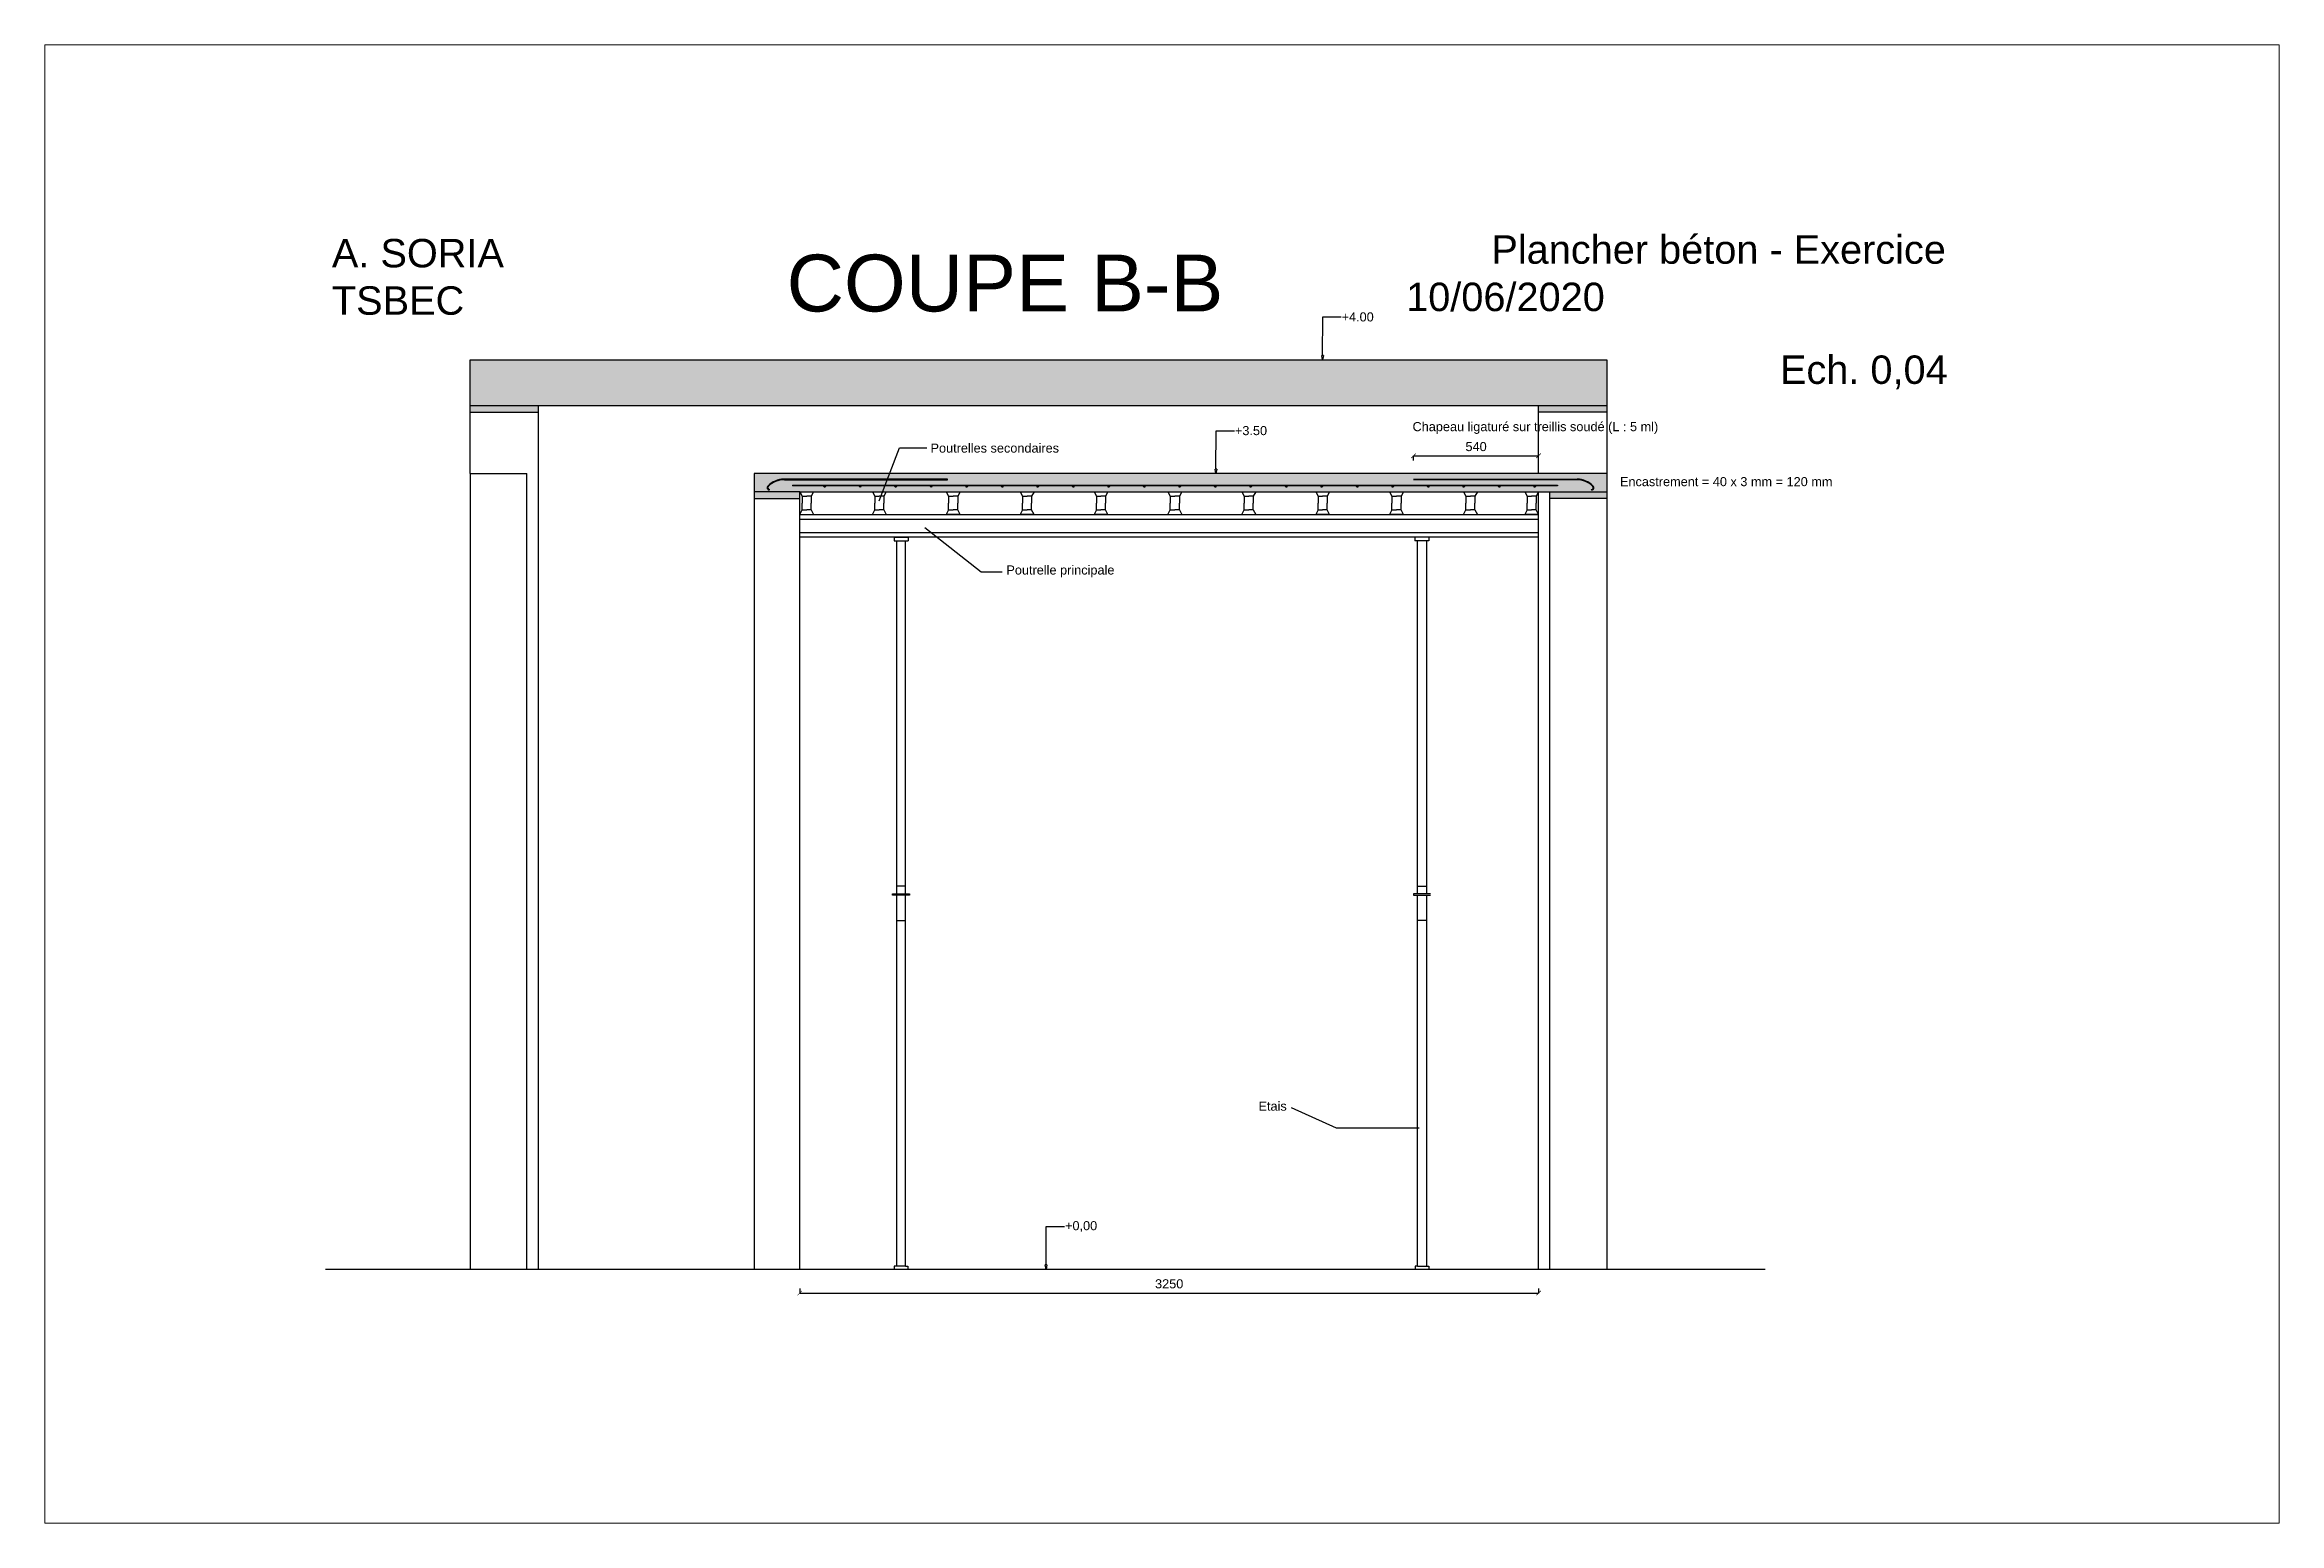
# Paper-space layout 'Présentation2' of a CAD drawing. Header units: millimetres. Extents: x -49 to 344, y -38 to 222.
# The model-space entities are those that its viewports show. They can reach past a viewport. Long polylines and large blocks are cut down to what shows.
import ezdxf
from ezdxf import colors
from ezdxf.entities.mleader import LeaderData, LeaderLine
from ezdxf.math import Vec2, Vec3

# ---------------------------------------------------------------- set-up
doc = ezdxf.new("R2010")
doc.units = ezdxf.units.MM
doc.layers.get('0').update_dxf_attribs({"plot": 0})
doc.layers.add('Coffrage', color=7, linetype='Continuous')
doc.layers.get('0').off()
doc.styles.get("Standard").update_dxf_attribs({"font": 'arial.ttf', "height": 40})
doc.dimstyles.get("Standard").update_dxf_attribs({"dimtxt": 40, "dimasz": 20, "dimexe": 0.18, "dimexo": 0.0625, "dimgap": 20, "dimtad": 1, "dimtih": 1, "dimtoh": 1, "dimdec": 4, "dimzin": 0, "dimdsep": 46, "dimtxsty": 'Standard', "dimblk": 'ARCHTICK', "dimcen": 0.09, "dimadec": 0, "dimazin": 0, "dimtfac": 1, "dimtdec": 4, "dimtofl": 0, "dimtmove": 0, "dimatfit": 3, "dimfxl": 20, "dimfxlon": 1, "dimtolj": 1, "dimtzin": 0, "dimarcsym": 0})

# ---------------------------------------------------------------- blocks, each defined once
blk = doc.blocks.new('_ClosedBlank')
at = {"color": 0, "linetype": 'ByBlock', "lineweight": -2}
for p, q in [((-1, 0.17), (0, 0)), ((-1, 0.17), (-1, -0.17)), ((0, 0), (-1, -0.17))]:
    blk.add_line(p, q, dxfattribs=at)
blk = doc.blocks.new('_ArchTick')
at = {"color": 0, "linetype": 'ByBlock', "const_width": 0.15}
blk.add_lwpolyline([(-0.5, -0.5), (0.5, 0.5)], dxfattribs=at)
blk = doc.blocks.new('*D13')
at = {"layer": 'Coffrage', "color": 0, "lineweight": -2, "transparency": 16777216}
for p, q in [((15947.7, 5425.5), (15947.7, 5445.7)), ((15947.7, 5445.5), (16497.7, 5445.5)), ((16497.7, 5425.5), (16497.7, 5445.7))]:
    blk.add_line(p, q, dxfattribs=at)
at = {"layer": 'Defpoints', "color": 0, "transparency": 16777216}
for p in [(16497.7, 5445.5), (15947.7, 5342.9), (16497.7, 5340)]:
    blk.add_point(p, dxfattribs=at)
at = {"layer": 'Coffrage', "color": 0, "lineweight": -2, "transparency": 16777216, "xscale": 20, "yscale": 20, "zscale": 20, "rotation": 180}
blk.add_blockref('_ArchTick', (15947.7, 5445.5), dxfattribs=at)
at = {"layer": 'Coffrage', "color": 0, "lineweight": -2, "transparency": 16777216, "xscale": 20, "yscale": 20, "zscale": 20}
blk.add_blockref('_ArchTick', (16497.7, 5445.5), dxfattribs=at)
at = {"layer": 'Coffrage', "color": 0, "transparency": 16777216, "insert": (16222.7, 5485.9), "char_height": 40, "attachment_point": 5}
blk.add_mtext('\\A1;540', dxfattribs=at)
blk = doc.blocks.new('*D15')
at = {"layer": 'Coffrage', "color": 0, "lineweight": -2, "transparency": 16777216}
for p, q in [((13247.7, 1783.7), (13247.7, 1763.5)), ((16497.7, 1783.7), (16497.7, 1763.5)), ((13247.7, 1763.7), (16497.7, 1763.7))]:
    blk.add_line(p, q, dxfattribs=at)
at = {"layer": 'Defpoints', "color": 0, "transparency": 16777216}
for p in [(13247.7, 2014.2), (16497.7, 2014.2), (16497.7, 1763.7)]:
    blk.add_point(p, dxfattribs=at)
at = {"layer": 'Coffrage', "color": 0, "lineweight": -2, "transparency": 16777216, "xscale": 20, "yscale": 20, "zscale": 20, "rotation": 180}
blk.add_blockref('_ArchTick', (13247.7, 1763.7), dxfattribs=at)
at = {"layer": 'Coffrage', "color": 0, "lineweight": -2, "transparency": 16777216, "xscale": 20, "yscale": 20, "zscale": 20}
blk.add_blockref('_ArchTick', (16497.7, 1763.7), dxfattribs=at)
at = {"layer": 'Coffrage', "color": 0, "transparency": 16777216, "insert": (14872.7, 1804.1), "char_height": 40, "attachment_point": 5}
blk.add_mtext('\\A1;3250', dxfattribs=at)

msp = doc.modelspace()

# ---------------------------------------------------------------- hatches: boundary and pattern name
at = {"layer": 'Coffrage'}
h = msp.add_hatch(dxfattribs=at)
h.set_pattern_fill('AR-CONC', color=256)
h.paths.add_polyline_path([(2265.52851, 5792.34385), (2285.52851, 5792.34385), (2285.52851, 5827.34385), (3865.52851, 5827.34385), (5445.52851, 5827.34385), (5445.52851, 5792.34385), (5465.52851, 5792.34385), (5465.52851, 5667.34385), (5645.52851, 5667.34385), (5645.52851, 5867.34385), (5415.52851, 5867.34385), (2315.52851, 5867.34385), (2085.52851, 5867.34385), (2085.52851, 5667.34385), (2265.52851, 5667.34385)])
h.paths.add_polyline_path([(2219.40048, 5689.74518, -0.5923745359), (2215.50262, 5680.52465), (2128.54152, 5680.52465, -0.4142084011), (2122.54169, 5685.93802), (2122.54169, 5837.26959, -0.784078172), (2133.84327, 5841.70751)], flags=16)
h.paths.add_polyline_path([(2216.92133, 5688.06827, -0.5829977623), (2214.34897, 5683.52458), (2128.54169, 5683.52458, -0.4142135624), (2125.54169, 5686.52458), (2125.54169, 5838.80859, -0.7601910313), (2131.11231, 5840.35518)], flags=0)
h.paths.add_polyline_path([(2186.52268, 5844.06663, -0.4142135624), (2189.52268, 5841.06663, -1), (2183.52268, 5841.06663, -0.4142135624), (2186.52268, 5844.06663), (2165.52851, 5844.06663), (2165.52851, 5847.06663), (5565.52851, 5847.06663), (5565.52851, 5844.06663), (5465.09448, 5844.06663, -0.5242346326), (5469.15296, 5841.25956, -1), (5463.15296, 5841.25956, -0.312133944), (5465.09448, 5844.06663), (5309.98009, 5844.06663, -0.4142135624), (5312.98009, 5841.06663, -1), (5306.98009, 5841.06663, -0.4142135624), (5309.98009, 5844.06663), (5152.74874, 5844.06663, -0.5242346326), (5156.80722, 5841.25956, -1), (5150.80722, 5841.25956, -0.312133944), (5152.74874, 5844.06663), (4997.63435, 5844.06663, -0.4142135624), (5000.63435, 5841.06663, -1), (4994.63435, 5841.06663, -0.4142135624), (4997.63435, 5844.06663), (4840.403, 5844.06663, -0.5242346326), (4844.46148, 5841.25956, -1), (4838.46148, 5841.25956, -0.312133944), (4840.403, 5844.06663), (4685.28861, 5844.06663, -0.4142135624), (4688.28861, 5841.06663, -1), (4682.28861, 5841.06663, -0.4142135624), (4685.28861, 5844.06663), (4528.05725, 5844.06663, -0.5242346326), (4532.11574, 5841.25956, -1), (4526.11574, 5841.25956, -0.312133944), (4528.05725, 5844.06663), (4372.94287, 5844.06663, -0.4142135624), (4375.94287, 5841.06663, -1), (4369.94287, 5841.06663, -0.4142135624), (4372.94287, 5844.06663), (4215.71151, 5844.06663, -0.5242346326), (4219.77, 5841.25956, -1), (4213.77, 5841.25956, -0.312133944), (4215.71151, 5844.06663), (4060.59713, 5844.06663, -0.4142135624), (4063.59713, 5841.06663, -1), (4057.59713, 5841.06663, -0.4142135624), (4060.59713, 5844.06663), (3903.36577, 5844.06663, -0.5242346326), (3907.42425, 5841.25956, -1), (3901.42425, 5841.25956, -0.312133944), (3903.36577, 5844.06663), (3748.25138, 5844.06663, -0.4142135624), (3751.25138, 5841.06663, -1), (3745.25138, 5841.06663, -0.4142135624), (3748.25138, 5844.06663), (3591.02003, 5844.06663, -0.5242346326), (3595.07851, 5841.25956, -1), (3589.07851, 5841.25956, -0.312133944), (3591.02003, 5844.06663), (3435.90564, 5844.06663, -0.4142135624), (3438.90564, 5841.06663, -1), (3432.90564, 5841.06663, -0.4142135624), (3435.90564, 5844.06663), (3278.67429, 5844.06663, -0.5242346326), (3282.73277, 5841.25956, -1), (3276.73277, 5841.25956, -0.312133944), (3278.67429, 5844.06663), (3123.5599, 5844.06663, -0.4142135624), (3126.5599, 5841.06663, -1), (3120.5599, 5841.06663, -0.4142135624), (3123.5599, 5844.06663), (2966.32855, 5844.06663, -0.5242346326), (2970.38703, 5841.25956, -1), (2964.38703, 5841.25956, -0.312133944), (2966.32855, 5844.06663), (2811.21416, 5844.06663, -0.4142135624), (2814.21416, 5841.06663, -1), (2808.21416, 5841.06663, -0.4142135624), (2811.21416, 5844.06663), (2653.98281, 5844.06663, -0.5242346326), (2658.04129, 5841.25956, -1), (2652.04129, 5841.25956, -0.312133944), (2653.98281, 5844.06663), (2498.86842, 5844.06663, -0.4142135624), (2501.86842, 5841.06663, -1), (2495.86842, 5841.06663, -0.4142135624), (2498.86842, 5844.06663), (2341.63707, 5844.06663, -0.5242346326), (2345.69555, 5841.25956, -1), (2339.69555, 5841.25956, -0.312133944), (2341.63707, 5844.06663)], flags=16)
h.paths.add_polyline_path([(2114.57161, 5855.77463, 0.429549952), (2112.47041, 5852.50701), (2112.47041, 5688.23166), (2109.47041, 5688.23166), (2109.47041, 5855.93536, -0.2313393251), (2114.33459, 5858.77463), (2525.52851, 5858.77463), (2525.52851, 5855.77463)], flags=16)
h.paths.add_polyline_path([(5205.52851, 5855.77463), (5205.52851, 5858.77463), (5615.77843, 5858.77463, -0.2705002069), (5621.58661, 5855.93536), (5621.58661, 5688.23166), (5618.58661, 5688.23166), (5618.58661, 5853.7801, 0.3990417035), (5615.48487, 5855.77463)], flags=16)
h.paths.add_polyline_path([(5596.58746, 5840.59512, -0.7593351013), (5608.51532, 5838.93125), (5608.51532, 5686.52458, -0.4142187237), (5603.10186, 5680.52465), (5516.70822, 5680.52465, -0.5554202886), (5510.78176, 5688.19144)], flags=16)
h.paths.add_polyline_path([(5599.86077, 5840.20622, -0.7829245387), (5605.51532, 5838.80859), (5605.51532, 5686.52458, -0.4142135624), (5602.51532, 5683.52458), (5516.70805, 5683.52458, -0.5648026288), (5514.05507, 5687.9252)], flags=0)
h.paths.add_polyline_path([(2131.11231, 5840.35518, -1.3154588239), (2125.54169, 5838.80859), (2125.54169, 5686.52458, -2.4142135624), (2128.54169, 5683.52458), (2214.34897, 5683.52458, -0.4142135624), (2211.34897, 5686.52458, -0.7606355858), (2216.92133, 5688.06827)], flags=0)
h.paths.add_polyline_path([(2131.54169, 5686.52458, -1), (2125.54169, 5686.52458, -1)], flags=0)
h.paths.add_polyline_path([(2315.52851, 5667.34385), (2015.52851, 5667.34385), (2015.52851, 5637.34385), (2315.52851, 5637.34385)])
h.paths.add_polyline_path([(5715.52851, 5667.34385), (5415.52851, 5667.34385), (5415.52851, 5287.34385), (5715.52851, 5287.34385), (8765.52851, 5287.34385), (9015.52851, 5287.34385), (9015.52851, 5367.34385), (5715.52851, 5367.34385)])
h.paths.add_polyline_path([(5545.23905, 5311.43668), (5643.55612, 5311.43668, -0.312133944), (5641.61461, 5314.24374, -1), (5647.61461, 5314.24374, -0.312133944), (5645.67309, 5311.43668), (5800.78748, 5311.43668, -0.4142135624), (5797.78748, 5314.43668, -1), (5803.78748, 5314.43668, -0.4142135624), (5800.78748, 5311.43668), (5955.90186, 5311.43668, -0.312133944), (5953.96035, 5314.24374, -1), (5959.96035, 5314.24374, -0.312133944), (5958.01883, 5311.43668), (6113.13322, 5311.43668, -0.4142135624), (6110.13322, 5314.43668, -1), (6116.13322, 5314.43668, -0.4142135624), (6113.13322, 5311.43668), (6268.24761, 5311.43668, -0.312133944), (6266.30609, 5314.24374, -1), (6272.30609, 5314.24374, -0.312133944), (6270.36457, 5311.43668), (6425.47896, 5311.43668, -0.4142135624), (6422.47896, 5314.43668, -1), (6428.47896, 5314.43668, -0.4142135624), (6425.47896, 5311.43668), (6580.59335, 5311.43668, -0.312133944), (6578.65183, 5314.24374, -1), (6584.65183, 5314.24374, -0.312133944), (6582.71031, 5311.43668), (6737.8247, 5311.43668, -0.4142135624), (6734.8247, 5314.43668, -1), (6740.8247, 5314.43668, -0.4142135624), (6737.8247, 5311.43668), (6892.93909, 5311.43668, -0.312133944), (6890.99757, 5314.24374, -1), (6896.99757, 5314.24374, -0.312133944), (6895.05605, 5311.43668), (7050.17044, 5311.43668, -0.4142135624), (7047.17044, 5314.43668, -1), (7053.17044, 5314.43668, -0.4142135624), (7050.17044, 5311.43668), (7205.28483, 5311.43668, -0.312133944), (7203.34331, 5314.24374, -1), (7209.34331, 5314.24374, -0.312133944), (7207.40179, 5311.43668), (7362.51618, 5311.43668, -0.4142135624), (7359.51618, 5314.43668, -1), (7365.51618, 5314.43668, -0.4142135624), (7362.51618, 5311.43668), (7517.63057, 5311.43668, -0.312133944), (7515.68905, 5314.24374, -1), (7521.68905, 5314.24374, -0.312133944), (7519.74753, 5311.43668), (7674.86192, 5311.43668, -0.4142135624), (7671.86192, 5314.43668, -1), (7677.86192, 5314.43668, -0.4142135624), (7674.86192, 5311.43668), (7829.97631, 5311.43668, -0.312133944), (7828.03479, 5314.24374, -1), (7834.03479, 5314.24374, -0.312133944), (7832.09327, 5311.43668), (7987.20766, 5311.43668, -0.4142135624), (7984.20766, 5314.43668, -1), (7990.20766, 5314.43668, -0.4142135624), (7987.20766, 5311.43668), (8142.32205, 5311.43668, -0.312133944), (8140.38053, 5314.24374, -1), (8146.38053, 5314.24374, -0.312133944), (8144.43901, 5311.43668), (8299.5534, 5311.43668, -0.4142135624), (8296.5534, 5314.43668, -1), (8302.5534, 5314.43668, -0.4142135624), (8299.5534, 5311.43668), (8454.66779, 5311.43668, -0.312133944), (8452.72627, 5314.24374, -1), (8458.72627, 5314.24374, -0.312133944), (8456.78475, 5311.43668), (8611.89914, 5311.43668, -0.4142135624), (8608.89914, 5314.43668, -1), (8614.89914, 5314.43668, -0.4142135624), (8611.89914, 5311.43668), (8767.01353, 5311.43668, -0.312133944), (8765.07201, 5314.24374, -1), (8771.07201, 5314.24374, -0.312133944), (8769.13049, 5311.43668), (8910.10985, 5311.43668), (8910.10985, 5308.43668), (5545.23905, 5308.43668)], flags=16)
h.paths.add_polyline_path([(5715.52851, 5287.34385), (5415.52851, 5287.34385), (5415.52851, 5257.27983), (5715.52851, 5257.27983)])
h.paths.add_polyline_path([(9015.52851, 5287.34385), (8765.52851, 5287.34385), (8765.52851, 5257.34385), (9015.52851, 5257.34385)])
h.paths.add_polyline_path([(16797.6623, 5867.34385), (11797.6623, 5867.34385), (11797.6623, 5667.34385), (12097.6623, 5667.34385), (16497.6623, 5667.34385), (16797.6623, 5667.34385)])
h.paths.add_polyline_path([(12097.6623, 5667.34385), (11797.6623, 5667.34385), (11797.6623, 5637.34385), (12097.6623, 5637.34385)])
h.paths.add_polyline_path([(16797.6623, 5367.34385), (13047.6623, 5367.34385), (13047.6623, 5287.34385), (13247.6623, 5287.34385), (16547.6623, 5287.34385), (16797.6623, 5287.34385)])
h.paths.add_polyline_path([(13247.6623, 5287.34385), (13047.6623, 5287.34385), (13047.6623, 5257.34385), (13247.6623, 5257.34385)])
h.paths.add_polyline_path([(16797.6623, 5287.34385), (16547.6623, 5287.34385), (16547.6623, 5257.34385), (16797.6623, 5257.34385)])
h.paths.add_polyline_path([(16797.6623, 5667.34385), (16497.6623, 5667.34385), (16497.6623, 5637.34385), (16797.6623, 5637.34385)])

# ---------------------------------------------------------------- linework, layer by layer
for p, q in [((11797.6623, 5867.34385), (11797.6623, 5867.34385)), ((11797.6623, 5867.34385), (16797.6623, 5867.34385)), ((11797.6623, 5367.34385), (11797.6623, 5867.34385)), ((16797.6623, 5867.34385), (16797.6623, 1867.34385)), ((11797.6623, 5667.34385), (12097.6623, 5667.34385)), ((11797.6623, 5637.34385), (12097.6623, 5637.34385)), ((12097.6623, 5667.34385), (12097.6623, 1867.34385)), ((12097.6623, 5667.34385), (16497.6623, 5667.34385)), ((16497.6623, 5667.34385), (16797.6623, 5667.34385)), ((16497.6623, 5367.34385), (16497.6623, 5667.34385)), ((16797.6623, 5637.34385), (16497.6623, 5637.34385)), ((13597.66229, 5246.81948), (13685.83236, 5479.98588)), ((13685.83236, 5479.98588), (13807.06537, 5479.98588)), ((11797.6623, 5367.34385), (11797.6623, 1867.34385)), ((11797.6623, 5367.34385), (12047.6623, 5367.34385)), ((12047.6623, 1867.34385), (12047.6623, 5367.34385)), ((16797.6623, 5367.34385), (13047.6623, 5367.34385)), ((13047.6623, 5367.34385), (13047.6623, 1867.34385)), ((13897.6623, 5342.94104), (13178.00999, 5342.94104)), ((13180.17007, 5340.04589), (13897.6623, 5339.94104)), ((13215.22691, 5316.15795), (16580.0977, 5316.15795)), ((13215.22691, 5316.15795), (13215.22691, 5313.15795)), ((16580.0977, 5313.15795), (13215.22691, 5313.15795)), ((13897.6623, 5339.94104), (13897.6623, 5342.94104)), ((15947.6623, 5342.94104), (16667.31462, 5342.94104)), ((16665.15454, 5340.04589), (15947.6623, 5339.94104)), ((16580.0977, 5316.15795), (16580.0977, 5313.15795)), ((13247.6623, 5287.34385), (13047.6623, 5287.34385)), ((13047.6623, 5257.34385), (13247.6623, 5257.34385)), ((13113.74678, 5294.86305), (13115.18124, 5297.49788)), ((13247.6623, 5287.34385), (16547.6623, 5287.34385)), ((13247.6623, 1867.34385), (13247.6623, 5287.34385)), ((13247.6623, 5287.34385), (13258.27492, 5267.34385)), ((13258.27492, 5267.34385), (13278.27492, 5267.34385)), ((13258.27492, 5267.34385), (13258.27492, 5237.34385)), ((13258.27492, 5207.34385), (13258.27492, 5237.34385)), ((13298.27492, 5267.34385), (13278.27492, 5267.34385)), ((13308.88753, 5287.34385), (13298.27492, 5267.34385)), ((13298.27492, 5267.34385), (13298.27492, 5237.34385)), ((13298.27492, 5207.34385), (13298.27492, 5237.34385)), ((13567.04969, 5287.34385), (13577.6623, 5267.34385)), ((13577.6623, 5267.34385), (13597.6623, 5267.34385)), ((13577.6623, 5267.34385), (13577.6623, 5237.34385)), ((13577.6623, 5207.34385), (13577.6623, 5237.34385)), ((13617.6623, 5267.34385), (13597.6623, 5267.34385)), ((13628.27492, 5287.34385), (13617.6623, 5267.34385)), ((13617.6623, 5267.34385), (13617.6623, 5237.34385)), ((13617.6623, 5207.34385), (13617.6623, 5237.34385)), ((13892.04969, 5287.34385), (13902.6623, 5267.34385)), ((13902.6623, 5267.34385), (13922.6623, 5267.34385)), ((13902.6623, 5267.34385), (13902.6623, 5237.34385)), ((13902.6623, 5207.34385), (13902.6623, 5237.34385)), ((13942.6623, 5267.34385), (13922.6623, 5267.34385)), ((13953.27492, 5287.34385), (13942.6623, 5267.34385)), ((13942.6623, 5267.34385), (13942.6623, 5237.34385)), ((13942.6623, 5207.34385), (13942.6623, 5237.34385)), ((14217.04969, 5287.34385), (14227.6623, 5267.34385)), ((14227.6623, 5267.34385), (14247.6623, 5267.34385)), ((14227.6623, 5267.34385), (14227.6623, 5237.34385)), ((14227.6623, 5207.34385), (14227.6623, 5237.34385)), ((14267.6623, 5267.34385), (14247.6623, 5267.34385)), ((14278.27492, 5287.34385), (14267.6623, 5267.34385)), ((14267.6623, 5267.34385), (14267.6623, 5237.34385)), ((14267.6623, 5207.34385), (14267.6623, 5237.34385)), ((14542.04969, 5287.34385), (14552.6623, 5267.34385)), ((14552.6623, 5267.34385), (14572.6623, 5267.34385)), ((14552.6623, 5267.34385), (14552.6623, 5237.34385)), ((14552.6623, 5207.34385), (14552.6623, 5237.34385)), ((14592.6623, 5267.34385), (14572.6623, 5267.34385)), ((14603.27492, 5287.34385), (14592.6623, 5267.34385)), ((14592.6623, 5267.34385), (14592.6623, 5237.34385)), ((14592.6623, 5207.34385), (14592.6623, 5237.34385)), ((14867.04969, 5287.34385), (14877.6623, 5267.34385)), ((14877.6623, 5267.34385), (14897.6623, 5267.34385)), ((14877.6623, 5267.34385), (14877.6623, 5237.34385)), ((14877.6623, 5207.34385), (14877.6623, 5237.34385)), ((14917.6623, 5267.34385), (14897.6623, 5267.34385)), ((14928.27492, 5287.34385), (14917.6623, 5267.34385)), ((14917.6623, 5267.34385), (14917.6623, 5237.34385)), ((14917.6623, 5207.34385), (14917.6623, 5237.34385)), ((15192.04969, 5287.34385), (15202.6623, 5267.34385)), ((15202.6623, 5267.34385), (15222.6623, 5267.34385)), ((15202.6623, 5267.34385), (15202.6623, 5237.34385)), ((15202.6623, 5207.34385), (15202.6623, 5237.34385)), ((15242.6623, 5267.34385), (15222.6623, 5267.34385)), ((15253.27492, 5287.34385), (15242.6623, 5267.34385)), ((15242.6623, 5267.34385), (15242.6623, 5237.34385)), ((15242.6623, 5207.34385), (15242.6623, 5237.34385)), ((15517.04969, 5287.34385), (15527.6623, 5267.34385)), ((15527.6623, 5267.34385), (15547.6623, 5267.34385)), ((15527.6623, 5267.34385), (15527.6623, 5237.34385)), ((15527.6623, 5207.34385), (15527.6623, 5237.34385)), ((15567.6623, 5267.34385), (15547.6623, 5267.34385)), ((15578.27492, 5287.34385), (15567.6623, 5267.34385)), ((15567.6623, 5267.34385), (15567.6623, 5237.34385)), ((15567.6623, 5207.34385), (15567.6623, 5237.34385)), ((15842.04969, 5287.34385), (15852.6623, 5267.34385)), ((15852.6623, 5267.34385), (15872.6623, 5267.34385)), ((15852.6623, 5267.34385), (15852.6623, 5237.34385)), ((15852.6623, 5207.34385), (15852.6623, 5237.34385)), ((15892.6623, 5267.34385), (15872.6623, 5267.34385)), ((15903.27492, 5287.34385), (15892.6623, 5267.34385)), ((15892.6623, 5267.34385), (15892.6623, 5237.34385)), ((15892.6623, 5207.34385), (15892.6623, 5237.34385)), ((16167.04969, 5287.34385), (16177.6623, 5267.34385)), ((16177.6623, 5267.34385), (16197.6623, 5267.34385)), ((16177.6623, 5267.34385), (16177.6623, 5237.34385)), ((16177.6623, 5207.34385), (16177.6623, 5237.34385)), ((16217.6623, 5267.34385), (16197.6623, 5267.34385)), ((16228.27492, 5287.34385), (16217.6623, 5267.34385)), ((16217.6623, 5267.34385), (16217.6623, 5237.34385)), ((16217.6623, 5207.34385), (16217.6623, 5237.34385)), ((16436.43708, 5287.34385), (16447.04969, 5267.34385)), ((16447.04969, 5267.34385), (16467.04969, 5267.34385)), ((16447.04969, 5267.34385), (16447.04969, 5237.34385)), ((16447.04969, 5207.34385), (16447.04969, 5237.34385)), ((16487.04969, 5267.34385), (16467.04969, 5267.34385)), ((16497.6623, 5287.34385), (16487.04969, 5267.34385)), ((16487.04969, 5267.34385), (16487.04969, 5237.34385)), ((16487.04969, 5207.34385), (16487.04969, 5237.34385)), ((16497.6623, 1867.34385), (16497.6623, 5287.34385)), ((16547.6623, 1867.34385), (16547.6623, 5287.34385)), ((16547.6623, 5287.34385), (16797.6623, 5287.34385)), ((16797.6623, 5257.34385), (16547.6623, 5257.34385)), ((16731.57783, 5294.86305), (16730.14337, 5297.49788)), ((13247.6623, 5187.34385), (13258.27492, 5207.34385)), ((13247.6623, 5187.34385), (13308.88753, 5187.34385)), ((13247.6623, 5187.34385), (16497.6623, 5187.34385)), ((13247.6623, 5167.34385), (16497.6623, 5167.34385)), ((13258.27492, 5207.34385), (13278.27492, 5207.34385)), ((13298.27492, 5207.34385), (13278.27492, 5207.34385)), ((13298.27492, 5207.34385), (13308.88753, 5187.34385)), ((13567.04969, 5187.34385), (13577.6623, 5207.34385)), ((13567.04969, 5187.34385), (13628.27492, 5187.34385)), ((13577.6623, 5207.34385), (13597.6623, 5207.34385)), ((13617.6623, 5207.34385), (13597.6623, 5207.34385)), ((13617.6623, 5207.34385), (13628.27492, 5187.34385)), ((13798.59791, 5129.62999), (14045.9806, 4936.00023)), ((13902.6623, 5207.34385), (13892.04969, 5187.34385)), ((13953.27492, 5187.34385), (13892.04969, 5187.34385)), ((13902.6623, 5207.34385), (13922.6623, 5207.34385)), ((13942.6623, 5207.34385), (13922.6623, 5207.34385)), ((13953.27492, 5187.34385), (13942.6623, 5207.34385)), ((14227.6623, 5207.34385), (14217.04969, 5187.34385)), ((14278.27492, 5187.34385), (14217.04969, 5187.34385)), ((14227.6623, 5207.34385), (14247.6623, 5207.34385)), ((14267.6623, 5207.34385), (14247.6623, 5207.34385)), ((14278.27492, 5187.34385), (14267.6623, 5207.34385)), ((14552.6623, 5207.34385), (14542.04969, 5187.34385)), ((14603.27492, 5187.34385), (14542.04969, 5187.34385)), ((14552.6623, 5207.34385), (14572.6623, 5207.34385)), ((14592.6623, 5207.34385), (14572.6623, 5207.34385)), ((14603.27492, 5187.34385), (14592.6623, 5207.34385)), ((14867.04969, 5187.34385), (14877.6623, 5207.34385)), ((14867.04969, 5187.34385), (14928.27492, 5187.34385)), ((14877.6623, 5207.34385), (14897.6623, 5207.34385)), ((14917.6623, 5207.34385), (14897.6623, 5207.34385)), ((14917.6623, 5207.34385), (14928.27492, 5187.34385)), ((15192.04969, 5187.34385), (15202.6623, 5207.34385)), ((15192.04969, 5187.34385), (15253.27492, 5187.34385)), ((15202.6623, 5207.34385), (15222.6623, 5207.34385)), ((15242.6623, 5207.34385), (15222.6623, 5207.34385)), ((15242.6623, 5207.34385), (15253.27492, 5187.34385)), ((15527.6623, 5207.34385), (15517.04969, 5187.34385)), ((15578.27492, 5187.34385), (15517.04969, 5187.34385)), ((15527.6623, 5207.34385), (15547.6623, 5207.34385)), ((15567.6623, 5207.34385), (15547.6623, 5207.34385)), ((15578.27492, 5187.34385), (15567.6623, 5207.34385)), ((15852.6623, 5207.34385), (15842.04969, 5187.34385)), ((15903.27492, 5187.34385), (15842.04969, 5187.34385)), ((15852.6623, 5207.34385), (15872.6623, 5207.34385)), ((15892.6623, 5207.34385), (15872.6623, 5207.34385)), ((15903.27492, 5187.34385), (15892.6623, 5207.34385)), ((16167.04969, 5187.34385), (16177.6623, 5207.34385)), ((16167.04969, 5187.34385), (16228.27492, 5187.34385)), ((16177.6623, 5207.34385), (16197.6623, 5207.34385)), ((16217.6623, 5207.34385), (16197.6623, 5207.34385)), ((16217.6623, 5207.34385), (16228.27492, 5187.34385)), ((16447.04969, 5207.34385), (16436.43708, 5187.34385)), ((16497.6623, 5187.34385), (16436.43708, 5187.34385)), ((16447.04969, 5207.34385), (16467.04969, 5207.34385)), ((16487.04969, 5207.34385), (16467.04969, 5207.34385)), ((16497.6623, 5187.34385), (16487.04969, 5207.34385)), ((16497.6623, 5107.34385), (13247.6623, 5107.34385)), ((16497.6623, 5087.34385), (13247.6623, 5087.34385)), ((13662.6205, 5087.34385), (13723.84572, 5087.34385)), ((13662.6205, 5087.34385), (13662.6205, 5072.34385)), ((13662.6205, 5072.34385), (13723.84572, 5072.34385)), ((13673.23311, 5072.34385), (13673.23311, 3519.92092)), ((13713.23311, 3519.92092), (13713.23311, 5072.34385)), ((13723.84572, 5087.34385), (13723.84572, 5072.34385)), ((16015.14323, 5087.34385), (15953.918, 5087.34385)), ((15953.918, 5087.34385), (15953.918, 5072.34385)), ((16015.14323, 5072.34385), (15953.918, 5072.34385)), ((15964.53061, 3519.92092), (15964.53061, 5072.34385)), ((16004.53061, 5072.34385), (16004.53061, 3519.92092)), ((16015.14323, 5087.34385), (16015.14323, 5072.34385)), ((14045.9806, 4936.00023), (14137.84226, 4936.00023)), ((13713.23311, 3552.34385), (13673.23311, 3552.34385)), ((13673.23311, 3552.34385), (13673.23311, 3519.92092)), ((13713.23311, 3519.92092), (13713.23311, 3552.34385)), ((15964.53061, 3519.92092), (15964.53061, 3552.34385)), ((15964.53061, 3552.34385), (16004.53061, 3552.34385)), ((16004.53061, 3552.34385), (16004.53061, 3519.92092)), ((13655.97434, 3519.92092), (13730.49189, 3519.92092)), ((13655.97434, 3513.96365), (13655.97434, 3519.92092)), ((13730.49189, 3513.96365), (13655.97434, 3513.96365)), ((13673.23311, 3513.96365), (13673.23311, 1882.34385)), ((13673.23311, 3513.96365), (13673.23311, 3402.34385)), ((13713.23311, 1882.34385), (13713.23311, 3513.96365)), ((13713.23311, 3477.34385), (13713.23311, 3513.96365)), ((13730.49189, 3519.92092), (13730.49189, 3513.96365)), ((16021.78939, 3519.92092), (15947.27184, 3519.92092)), ((15947.27184, 3519.92092), (15947.27184, 3513.96365)), ((15947.27184, 3519.92092), (15947.27184, 3513.96365)), ((15947.27184, 3513.96365), (16021.78939, 3513.96365)), ((15964.53061, 1882.34385), (15964.53061, 3513.96365)), ((15964.53061, 3477.34385), (15964.53061, 3513.96365)), ((16004.53061, 3513.96365), (16004.53061, 1882.34385)), ((16004.53061, 3513.96365), (16004.53061, 3402.34385)), ((13673.23311, 3402.34385), (13713.23311, 3402.34385)), ((16004.53061, 3402.34385), (15964.53061, 3402.34385)), ((15609.10431, 2488.56129), (15410.01347, 2578.35416)), ((15972.04897, 2488.56129), (15609.10431, 2488.56129)), ((13673.23311, 1882.34385), (13663.23311, 1882.34385)), ((13663.23311, 1882.34385), (13663.23311, 1867.34385)), ((13713.23311, 1882.34385), (13673.23311, 1882.34385)), ((13713.23311, 1882.34385), (13723.23311, 1882.34385)), ((13723.23311, 1882.34385), (13723.23311, 1867.34385)), ((15964.53061, 1882.34385), (15954.53061, 1882.34385)), ((15954.53061, 1882.34385), (15954.53061, 1867.34385)), ((15964.53061, 1882.34385), (16004.53061, 1882.34385)), ((16004.53061, 1882.34385), (16014.53061, 1882.34385)), ((16014.53061, 1882.34385), (16014.53061, 1867.34385)), ((17494.30356, 1867.34385), (11161.38527, 1867.34385))]:
    msp.add_line(p, q, dxfattribs=at)
for centre in [(13357.26474, 5310.35089), (13513.43761, 5310.15795), (13669.61048, 5310.35089), (13825.78335, 5310.15795), (13981.95622, 5310.35089), (14138.1291, 5310.15795), (14294.30197, 5310.35089), (14450.47484, 5310.15795), (14606.64771, 5310.35089), (14762.82058, 5310.15795), (14918.99345, 5310.35089), (15075.16632, 5310.15795), (15231.33919, 5310.35089), (15387.51206, 5310.15795), (15543.68493, 5310.35089), (15699.8578, 5310.15795), (15856.03067, 5310.35089), (16012.20354, 5310.15795), (16168.37641, 5310.35089), (16324.54928, 5310.15795), (16480.72215, 5310.35089)]:
    msp.add_circle(centre, 3, dxfattribs=at)
for centre, radius, start, end in [((13114.73095, 5305.32918), 10.5123, 136.317417262, 264.628058733), ((13179.74345, 5240.95061), 102.00516, 90.973723847, 135.387541043), ((13115.77842, 5305.60772), 8.1318, 142.944948711, 265.788523495), ((13178.90511, 5243.26692), 96.78724, 89.251152013, 135.994392012), ((16666.4195, 5243.26692), 96.78724, 44.005607988, 90.748847987), ((16665.58116, 5240.95061), 102.00516, 44.612458957, 89.026276153), ((16729.54619, 5305.60772), 8.1318, 274.211476505, 37.055051289), ((16730.59366, 5305.32918), 10.5123, 275.371941267, 43.682582738)]:
    msp.add_arc(centre, radius, start, end, dxfattribs=at)

# ---------------------------------------------------------------- texts
at = {"layer": 'Coffrage', "char_height": 40, "attachment_point": 1}
for s, insert in [('Chapeau ligaturé sur treillis soudé (L : 5 ml)', (15943.12802, 5593.88752)), ('Poutrelles secondaires', (13822.91287, 5499.60547)), ('Encastrement = 40 x 3 mm = 120 mm', (16855.51481, 5352.00617)), ('Poutrelle principale', (14156.61814, 4963.41265)), ('Etais', (15265.54036, 2605.69535))]:
    msp.add_mtext_dynamic_manual_height_columns(s, width=1241.1901223, gutter_width=12.5, heights=[0], dxfattribs=dict(at, insert=insert))

# ---------------------------------------------------------------- dimensions: what is measured, and where the dimension line sits
at = {"layer": 'Coffrage'}
dim = msp.add_linear_dim(base=(16497.6623, 5445.51012), p1=(15947.6623, 5342.94104), p2=(16497.6623, 5340.02141), text='540', dimstyle='Standard', dxfattribs=at)
dim.commit()
dim.dimension.update_dxf_attribs({"geometry": '*D13', "text_midpoint": (16222.6623, 5445.51012), "dimtype": 160})
dim = msp.add_linear_dim(base=(16497.6623, 1763.68132), p1=(13247.6623, 2014.19613), p2=(16497.6623, 2014.19613), dimstyle='Standard', override={"dimdec": 0}, dxfattribs=at)
dim.commit()
dim.dimension.update_dxf_attribs({"geometry": '*D15', "text_midpoint": (14872.6623, 1804.11788)})

# ---------------------------------------------------------------- leaders
ml = msp.add_multileader_mtext('Standard', dxfattribs=at)
ml.set_content('+4.00', color=256)
ml.set_leader_properties()
ml.set_arrow_properties(name='CLOSEDBLANK')
ml.build(insert=Vec2(0, 0))
ml.multileader.update_dxf_attribs({"arrow_head_size": 20})
ctx = ml.context
ctx.base_point, ctx.char_height, ctx.arrow_head_size, ctx.plane_origin = Vec3(15629.04934, 6056.05681), 40, 20, Vec3(15547.52296, 5867.34384)
notes = []
notes.append((ctx, [(0, (1, 1, 0), (15548.34854, 6056.05681), (1, 0), 80.7008, [(0, [(15547.52296, 5867.34384)], 0, [])])]))
ctx.mtext.insert, ctx.mtext.flow_direction = Vec3(15631.04934, 6076.39788), 5
ml = msp.add_multileader_mtext('Standard', dxfattribs=at)
ml.set_content('+3.50', color=256)
ml.set_leader_properties()
ml.set_arrow_properties(name='CLOSEDBLANK')
ml.build(insert=Vec2(0, 0))
ml.multileader.update_dxf_attribs({"arrow_head_size": 20})
ctx = ml.context
ctx.base_point, ctx.char_height, ctx.arrow_head_size, ctx.plane_origin = Vec3(15159.93851, 5556.05682), 40, 20, Vec3(15078.41214, 5367.34385)
notes.append((ctx, [(0, (1, 1, 0), (15079.23771, 5556.05682), (1, 0), 80.7008, [(0, [(15078.41214, 5367.34385)], 0, [])])]))
ctx.mtext.insert, ctx.mtext.flow_direction = Vec3(15161.93851, 5576.41153), 5
ml = msp.add_multileader_mtext('Standard', dxfattribs=at)
ml.set_content('+0,00', color=256)
ml.set_leader_properties()
ml.set_arrow_properties(name='CLOSEDBLANK')
ml.build(insert=Vec2(0, 0))
ml.multileader.update_dxf_attribs({"arrow_head_size": 20})
ctx = ml.context
ctx.base_point, ctx.char_height, ctx.arrow_head_size, ctx.plane_origin = Vec3(14412.61658, 2056.05682), 40, 20, Vec3(14331.0902, 1867.34385)
notes.append((ctx, [(0, (1, 1, 0), (14331.91578, 2056.05682), (1, 0), 80.7008, [(0, [(14331.0902, 1867.34385)], 0, [])])]))
ctx.mtext.insert, ctx.mtext.flow_direction = Vec3(14414.61658, 2080.01316), 5
for ctx, leaders in notes:
    for number, flags, end, landing, length, lines in leaders:
        leader = LeaderData()
        leader.index, (leader.has_last_leader_line, leader.has_dogleg_vector, leader.attachment_direction) = number, flags
        leader.last_leader_point, leader.dogleg_vector, leader.dogleg_length = Vec3(end), Vec3(landing), length
        for number, points, colour, breaks in lines:
            line = LeaderLine()
            line.index, line.vertices, line.color, line.breaks = number, Vec3.list(points), colors.encode_raw_color(colour), breaks
            leader.lines.append(line)
        ctx.leaders.append(leader)

psp = doc.layouts.new('Présentation2')

# ---------------------------------------------------------------- texts
at = {"layer": 'Coffrage', "attachment_point": 1}
for s, width, insert, char_height in [('\\pxi-3,l4,t4;^IPlancher béton - Exercice\\P\\pi-12,l13,t20;^I10/06/2020', 101.0822, (185.64, 188.68), 5), ('\\pxi-3,l4,t4;A. SORIA\\PTSBEC', 101.0822, (-3.37, 188.04), 5), ('COUPE B-B', 156.9015, (81.64, 185.28), 10), ('\\pxi-3,l4,t4;Ech. 0,04', 101.0822, (251.41, 167.54), 5)]:
    psp.add_mtext_dynamic_manual_height_columns(s, width=width, gutter_width=200, heights=[0], dxfattribs=dict(at, insert=insert, char_height=char_height))

# ---------------------------------------------------------------- viewports
at = {"layer": 'Coffrage'}
psp.add_viewport(center=(147.68, 92.16), size=(393.17, 260.0861), view_center_point=(14840.99169, 4002.24625), view_height=6502.1522082, dxfattribs=at)

doc.saveas('drawing.dxf')
